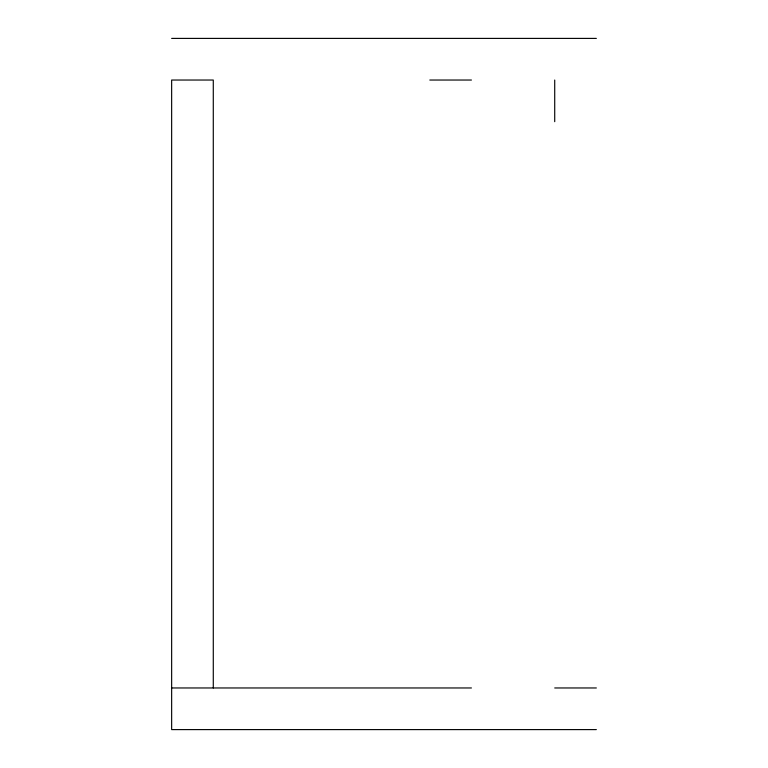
<?xml version="1.0" encoding="UTF-8"?>
<svg xmlns="http://www.w3.org/2000/svg" width="768" height="768" viewBox="0 0 768 768"><rect width="100%" height="100%" fill="white"/><g stroke="black" fill="none" stroke-linecap="round" stroke-linejoin="round"><path stroke-width="1.15" d="M171.648 38.4L596.352 38.4M429.802 80.035L471.437 80.035M171.648 687.965L471.437 687.965M554.717 687.965L596.352 687.965M596.352 729.6L171.648 729.6L171.648 80.035L213.283 80.035L213.283 687.965M554.717 80.035L554.717 121.68"/></g></svg>
